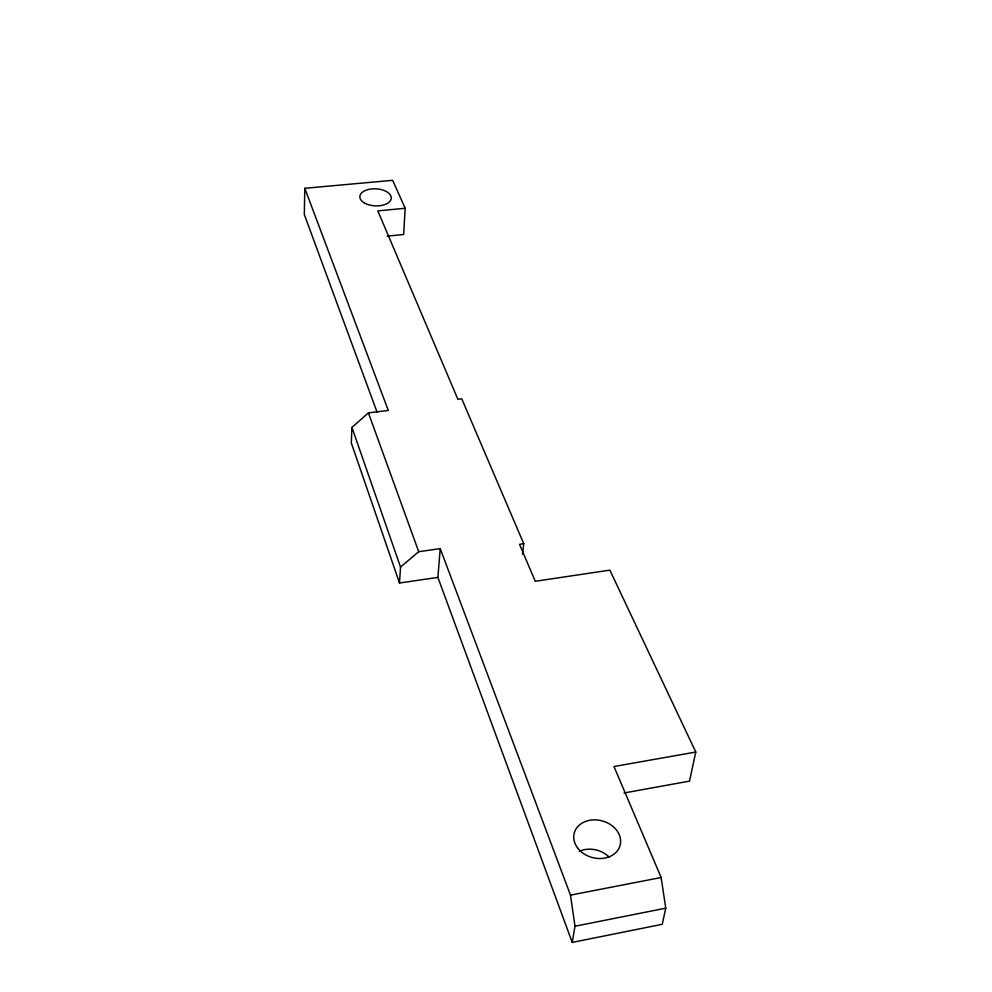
<?xml version="1.0" encoding="UTF-8"?>
<svg xmlns="http://www.w3.org/2000/svg" width="992" height="992" viewBox="0 0 992 992"><rect width="100%" height="100%" fill="white"/><g stroke="black" fill="none" stroke-linecap="round" stroke-linejoin="round"><path stroke-width="1.49" d="M387.103 236.146L403.657 234.521L405.17 208.283L392.671 180.321L304.792 188.294L304.308 214.483L377.109 412.275M304.792 188.294L388.294 410.44L368.429 412.883L351.937 427.403L351.304 442.94L399.503 583.011L437.881 577.394L440.237 548.626L418.698 551.701L400.532 567.077L399.503 583.011M522.486 554.255L523.751 543.715L461.764 398.809L457.895 399.28L377.816 210.874L405.17 208.283M523.751 543.715L519.535 544.323L535.246 581.275L609.857 570.152L695.789 752.035L613.974 766.531L661.143 877.511L665.756 908.176L662.247 924.296L572.223 942.4L574.988 926.23L570.487 895.131L440.237 548.626M695.789 752.035L689.502 781.126L624.03 792.992M574.988 926.23L665.756 908.176M570.487 895.131L661.143 877.511M437.881 577.394L572.223 942.4M368.429 412.883L418.698 551.701M351.937 427.403L400.532 567.077M579.353 851.297A23.374 18.984 15.6 0 1 609.311 857.286M577.828 848.247A23.721 18.972 15 0 0 618.314 849.462A23.721 18.972 15 0 0 595.411 819.876A23.721 18.972 15 0 0 577.828 848.247M364.2 202.839A15.723 8.531 2.9 0 0 390.637 200.285A15.723 8.531 2.9 0 0 371.851 188.914A15.723 8.531 2.9 0 0 364.2 202.839"/></g></svg>
